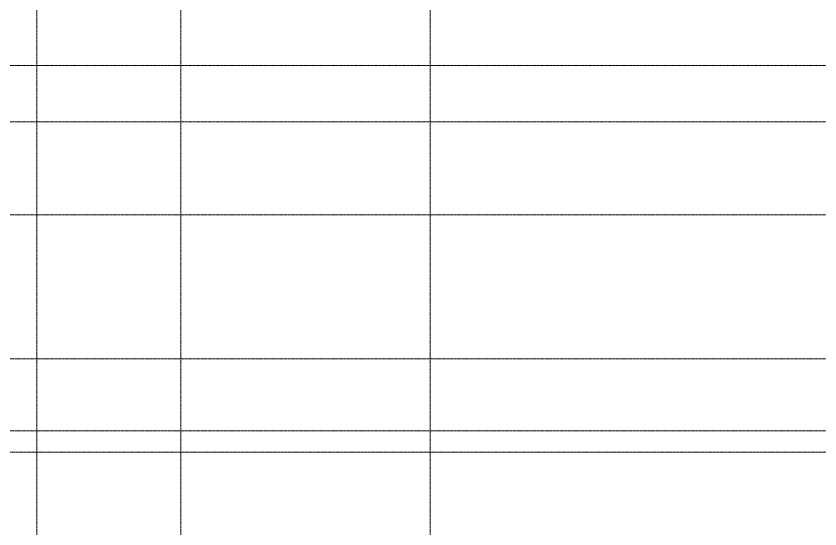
# Model space of a CAD drawing. Header units: inches. Extents: x -3648 to 241, y -496 to 1784.
# Drawn here: x -1695.8 to -1238.2, y 508.2 to 800.2 of the extents above; entities that cross this region are included whole.
import ezdxf

# ---------------------------------------------------------------- set-up
doc = ezdxf.new("R2010")
doc.units = ezdxf.units.IN
doc.header["$MEASUREMENT"] = 0
doc.linetypes.add('Grid Line', pattern=[0.875, 0.5, -0.125, 0.125, -0.125])
doc.layers.add('S-GRID', color=8, linetype='Continuous', lineweight=9)

msp = doc.modelspace()

# ---------------------------------------------------------------- linework, layer by layer
at = {"layer": 'S-GRID', "linetype": 'Grid Line'}
for p, q in [((-1684, 1771.74), (-1684, -484.26)), ((-1602, 1771.74), (-1602, -484.26)), ((-1460, 1771.74), (-1460, -484.26)), ((-3635.68, 772), (228, 772)), ((-3635.68, 740), (228, 740)), ((-3635.68, 687), (228, 687)), ((-3635.68, 605), (228, 605)), ((-3635.68, 564), (228, 564)), ((228, 552), (-3635.68, 552))]:
    msp.add_line(p, q, dxfattribs=at)

doc.saveas('drawing.dxf')
